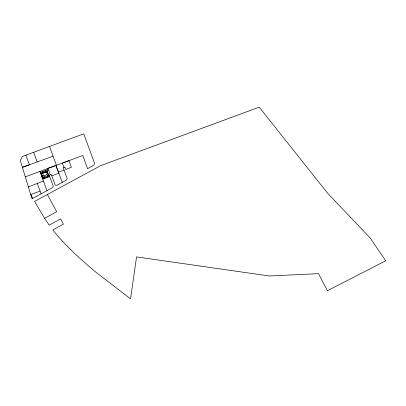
<?xml version="1.0" encoding="UTF-8"?>
<svg xmlns="http://www.w3.org/2000/svg" width="406" height="406" viewBox="0 0 406 406"><rect width="100%" height="100%" fill="white"/><g stroke="black" fill="none" stroke-linecap="round" stroke-linejoin="round"><path stroke-width="0.61" d="M64.036 167.5L62.372 163.085L68.939 160.649L71.38 167.323L65.721 169.475L64.869 167.186L63.199 167.815L67.193 178.549L66.645 180.01L56.454 185.527L55.201 185.055L51.263 174.489L49.177 175.265L53.267 186.252L52.795 187.506L31.993 198.767L31.495 197.133L31.825 196.961L30.8 194.85L20.3 160.477L22.3 156.488L83.732 133.833L94.573 163.232L93.791 165.318L87.559 168.688L82.824 155.498L25.299 176.843M44.564 218.332L49.248 225.122L60.616 218.966L63.422 224.163L52.841 229.887C65.366 245.894 80.708 259.419 96.212 272.462L130.524 298.841L136.558 256.896L269.305 275.989L318.568 273.639L327.343 290.742L385.7 260.809L370.13 237.931L327.53 193.129L259.226 107.159L100.789 165.587L34.586 201.422L44.564 218.332L56.708 211.759L47.365 194.499M28.359 186.867L43.483 181.071M41.331 173.986L47.35 171.713M41.478 174.372L42.818 173.864L42.671 173.479M47.492 172.093L46.152 172.601L46.01 172.215M43.934 175.828L47.06 174.641M44.401 177.072L42.315 177.858L41.529 175.773L43.615 174.986L44.406 177.077L48.756 175.433M42.742 177.711L44.081 177.204L44.411 178.077M58.459 172.195L64.046 170.084M51.775 175.859L58.834 173.2L55.926 165.47L62.285 182.37M25.817 155.194L29.445 164.806L22.386 167.308L53.105 156.193M40.087 191.099L30.709 194.56L32.83 198.311M39.849 171.327L42.792 179.163L49.694 176.661M50.354 174.824L47.847 168.297L56.429 165.288L49.542 146.444M47.416 175.94L47.751 176.813M45.274 170.54L45.589 171.373M42.767 171.489L43.087 172.322M42.569 175.377L43.361 177.468M37.281 183.395L41.087 193.845M42.792 179.163L46.959 190.668M33.683 152.291L37.2 162.06M47.776 169.591L40.265 172.433L40.58 173.271L48.091 170.424L47.776 169.591M47.162 171.215L41.148 173.494L43.072 178.584L49.09 176.305L47.162 171.215M47.786 173.403L46.741 173.798L47.538 175.894L48.573 175.488L47.786 173.403"/></g></svg>
